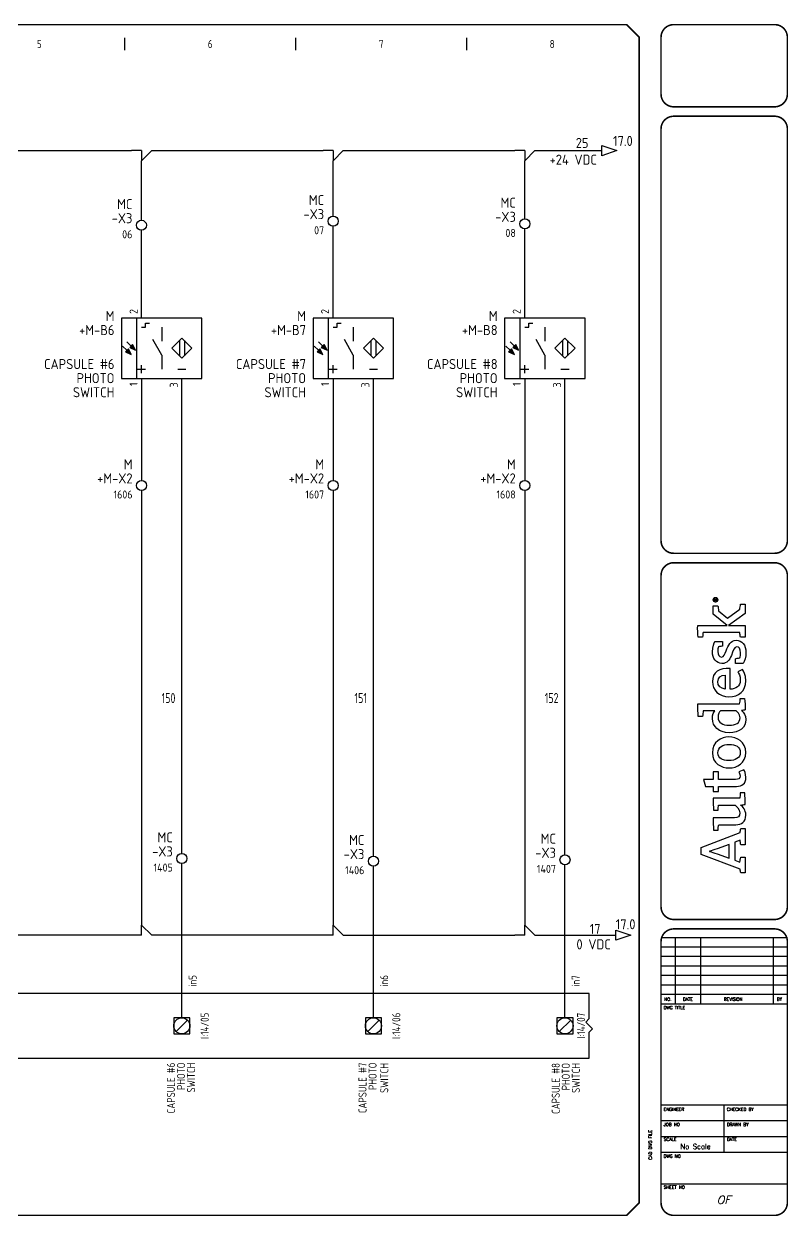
# Model space of a CAD drawing. Header units: millimetres. Extents: x 0 to 840, y 0 to 593.
# Drawn here: x 460 to 840, y 0 to 593 of the extents above; entities that cross this region are included whole.
import ezdxf
from ezdxf.enums import TextEntityAlignment as Align

# ---------------------------------------------------------------- set-up
doc = ezdxf.new("R2010")
doc.units = ezdxf.units.MM
doc.header["$LTSCALE"] = 10
doc.header["$MEASUREMENT"] = 0
for name, color, linetype in [('BLU_1.0mm^2', 5, 'Continuous'), ('BLU_1.5mm^2', 5, 'Continuous'), ('DESC', 150, 'Continuous'), ('GRN_1.0mm^2', 3, 'Continuous'), ('GRN_2.5mm^2', 3, 'Continuous'), ('GRY_0.5mm^2', 9, 'Continuous'), ('LAYER_1', 160, 'Continuous'), ('LOC', 8, 'Continuous'), ('MISC', 7, 'Continuous'), ('SYMS', 7, 'Continuous'), ('TAGS', 150, 'Continuous'), ('TERMS', 123, 'Continuous'), ('TITLE', 7, 'Continuous'), ('WIRENO', 72, 'Continuous'), ('WIREREF', 52, 'Continuous'), ('XREF', 7, 'Continuous')]:
    doc.layers.add(name, color=color, linetype=linetype)
doc.styles.add('ITALIC', font='ITALIC')
doc.styles.add('SIMPLEX', font='simplex')
doc.styles.add('WD_IEC', font='isocp2.shx', dxfattribs={"width": 0.9, "height": 4})

# ---------------------------------------------------------------- blocks, each defined once
blk = doc.blocks.new('PLCIO_3881')
at = {"layer": 'SYMS'}
for p, q in [((678.75, 16), (-16, 16)), ((678.75, 3.59), (678.75, 16)), ((472.25, 4), (472.25, -4)), ((480.25, 4), (472.25, 4)), ((472.25, 4), (472.25, -4)), ((480.25, 4), (472.25, 4)), ((473.42, -2.83), (479.08, 2.83)), ((480.25, -4), (480.25, 4)), ((480.25, -4), (480.25, 4)), ((567.5, 4), (567.5, -4)), ((575.5, 4), (567.5, 4)), ((567.5, 4), (567.5, -4)), ((575.5, 4), (567.5, 4)), ((568.67, -2.83), (574.33, 2.83)), ((575.5, -4), (575.5, 4)), ((575.5, -4), (575.5, 4)), ((662.75, 4), (662.75, -4)), ((670.75, 4), (662.75, 4)), ((662.75, 4), (662.75, -4)), ((670.75, 4), (662.75, 4)), ((663.92, -2.83), (669.58, 2.83)), ((670.75, -4), (670.75, 4)), ((670.75, -4), (670.75, 4)), ((677.05, 1.89), (678.75, 3.59)), ((680.45, -1.5), (677.05, 1.89)), ((472.25, -4), (480.25, -4)), ((472.25, -4), (480.25, -4)), ((567.5, -4), (575.5, -4)), ((567.5, -4), (575.5, -4)), ((662.75, -4), (670.75, -4)), ((662.75, -4), (670.75, -4)), ((678.75, -3.2), (680.45, -1.5)), ((678.75, -16), (678.75, -3.2)), ((-16, -16), (678.75, -16))]:
    blk.add_line(p, q, dxfattribs=at)
for centre in [(476.25, 0), (571.5, 0), (666.75, 0)]:
    blk.add_circle(centre, 4, dxfattribs=at)
at = {"layer": 'SYMS', "style": 'WD_IEC', "width": 0.9}
for tag, p in [('TERMDESC01', (1.08, 6)), ('TERMDESC02', (96.33, 6)), ('TERMDESC03', (191.58, 6)), ('TERMDESC04', (286.83, 6)), ('TERMDESC05', (382.08, 6)), ('TERMDESC06', (477.33, 6)), ('TERMDESC07', (572.58, 6)), ('TERMDESC08', (667.83, 6))]:
    blk.add_attdef(tag, text='', height=4, rotation=90, dxfattribs=at).set_placement(p, align=Align.TOP_LEFT)
at = {"layer": 'SYMS', "style": 'WD_IEC'}
for tag, width, p in [('TERM01', 0.9, (-6, 0)), ('TERM01', 0.9, (-5, 0)), ('TERM02', 0.9, (89.25, 0)), ('TERM03', 0.9, (184.5, 0)), ('TERM04', 0.9, (279.75, 0)), ('TERM05', 0.9, (375, 0)), ('TERM06', 0.9, (470.25, 0)), ('TERM07', 0.9, (565.5, 0)), ('TERM08', 0.9, (660.75, 0)), ('INST', 0.8, (-47, 0)), ('LOC', 0.8, (-42, 0)), ('MFG', 0.8, (-37, 0)), ('CAT', 0.8, (-32, 0)), ('LINE1', 0.9, (-27, 0)), ('LINE2', 0.9, (-22, 0)), ('DESC', 0.9, (-16.95, 0)), ('TAG', 0.8, (-10.29, 0))]:
    blk.add_attdef(tag, text='', height=4, rotation=90, dxfattribs=dict(at, width=width)).set_placement(p, align=Align.CENTER)
at = {"layer": 'SYMS', "style": 'WD_IEC', "width": 0.8}
for tag, p in [('TAGA01', (6, 0)), ('TAGA02', (101.25, 0)), ('TAGA03', (196.5, 0)), ('TAGA04', (291.75, 0)), ('TAGA05', (387, 0)), ('TAGA06', (482.25, 0)), ('TAGA07', (577.5, 0)), ('TAGA08', (672.75, 0))]:
    blk.add_attdef(tag, text='', height=4, rotation=90, dxfattribs=at).set_placement(p, align=Align.TOP_CENTER)
at = {"layer": 'SYMS', "style": 'WD_IEC', "width": 0.9, "flags": 1}
for tag, p in [('X2TERM01', (0, 4)), ('X2TERM02', (95.25, 4)), ('X2TERM03', (190.5, 4)), ('X2TERM04', (285.75, 4)), ('X2TERM05', (381, 4)), ('X2TERM06', (476.25, 4)), ('X2TERM07', (571.5, 4)), ('X2TERM08', (666.75, 4))]:
    blk.add_attdef(tag, text='', height=0.64, rotation=90, dxfattribs=at).set_placement(p, align=Align.RIGHT)
at = {"layer": 'SYMS', "linetype": 'Continuous', "style": 'WD_IEC', "width": 0.9, "flags": 9}
blk.add_attdef('ASSYCODE', text='', height=0.64, rotation=90, dxfattribs=at).set_placement((-34.28, -7.36), align=Align.CENTER)
at = {"layer": 'SYMS', "style": 'WD_IEC', "width": 0.9}
for tag, p in [('DESCA01', (-3, -37)), ('DESCB01', (2, -37)), ('DESCC01', (7, -37)), ('DESCD01', (12, -37)), ('DESCE01', (17, -37)), ('DESCA02', (92.25, -37)), ('DESCB02', (97.25, -37)), ('DESCC02', (102.25, -37)), ('DESCD02', (107.25, -37)), ('DESCE02', (112.25, -37)), ('DESCA03', (187.5, -37)), ('DESCB03', (192.5, -37)), ('DESCC03', (197.5, -37)), ('DESCD03', (202.5, -37)), ('DESCE03', (207.5, -37)), ('DESCA04', (282.75, -37)), ('DESCB04', (287.75, -37)), ('DESCC04', (292.75, -37)), ('DESCD04', (297.75, -37)), ('DESCE04', (302.75, -37)), ('DESCA05', (378, -37)), ('DESCB05', (383, -37)), ('DESCC05', (388, -37)), ('DESCD05', (393, -37)), ('DESCE05', (398, -37)), ('DESCA06', (473.25, -37)), ('DESCB06', (478.25, -37)), ('DESCC06', (483.25, -37)), ('DESCD06', (488.25, -37)), ('DESCE06', (493.25, -37)), ('DESCA07', (568.5, -37)), ('DESCB07', (573.5, -37)), ('DESCC07', (578.5, -37)), ('DESCD07', (583.5, -37)), ('DESCE07', (588.5, -37)), ('DESCA08', (663.75, -37)), ('DESCB08', (668.75, -37)), ('DESCC08', (673.75, -37)), ('DESCD08', (678.75, -37)), ('DESCE08', (683.75, -37))]:
    blk.add_attdef(tag, text='', height=4, rotation=90, dxfattribs=at).set_placement(p, align=Align.RIGHT)
blk = doc.blocks.new('VPX11PE3R')
for p, q in [((-1.25, 7.5), (-1.25, -7.5)), ((1, 5.25), (1, 6.25)), ((1, 6.25), (2, 6.25)), ((0, 5.25), (1, 5.25)), ((5, 5.25), (5, 1.75)), ((-3.66, -0.53), (-4.72, 0.53)), ((-2.59, 0.53), (-3.66, 1.59)), ((-2.24, 0.88), (-2.95, 0.18)), ((-2.95, 0.18), (-1.53, -0.53)), ((-1.53, -0.53), (-2.24, 0.88)), ((5, -1.75), (2.81, 2.19)), ((9.38, 1.87), (9.38, -1.88)), ((10.62, 1.87), (10.62, -1.88)), ((-3.3, -0.18), (-4.01, -0.88)), ((-4.01, -0.88), (-2.59, -1.59)), ((-2.59, -1.59), (-3.3, -0.18)), ((5, -1.75), (5, -5.25)), ((-1, -5.25), (1, -5.25)), ((0, -6.25), (0, -4.25)), ((9, -5.25), (11, -5.25))]:
    blk.add_line(p, q)
for points in [[(-5, -7.5), (15, -7.5), (15, 7.5), (-5, 7.5)], [(10, 2.5), (12.5, 0), (10, -2.5), (7.5, 0)]]:
    blk.add_lwpolyline(points, close=True)
for points in [[(-2.24, 0.88), (-2.95, 0.18), (-1.53, -0.53)], [(-3.3, -0.18), (-4.01, -0.88), (-2.59, -1.59)]]:
    blk.add_solid(points)
at = {"style": 'WD_IEC'}
blk.add_attdef('TERM02', (-1, 8.5), '', height=2, rotation=90, dxfattribs=at)
for tag, p in [('INST', (-6.75, 10.25)), ('LOC', (-6.75, 6.75)), ('TAG1', (-6.75, 3.25)), ('DESC1', (-6.75, -5.2)), ('DESC2', (-6.75, -8.7)), ('DESC3', (-6.75, -12.2))]:
    blk.add_attdef(tag, text='', height=2.5, dxfattribs=at).set_placement(p, align=Align.RIGHT)
at = {"style": 'WD_IEC', "flags": 1}
for tag, p, height in [('X2TERM02', (0, 7.5), 0.32), ('MFG', (17.75, 6.5), 1.5), ('CAT', (17.75, 4), 1.5), ('ASSYCODE', (16, -4), 1), ('FAMILY', (16, -5.5), 1), ('X8TERM01', (0, -7.5), 0.32), ('X8TERM03', (10, -7.5), 0.32), ('CATDESC', (16, -7), 1)]:
    blk.add_attdef(tag, p, '', height=height, dxfattribs=at)
at = {"lineweight": 15, "style": 'WD_IEC'}
blk.add_attdef('XREF', text='', height=2.5, dxfattribs=at).set_placement((-6.75, -1.35), align=Align.RIGHT)
at = {"style": 'WD_IEC'}
for tag, p in [('TERM01', (-1, -8.5)), ('TERM03', (9, -8.5))]:
    blk.add_attdef(tag, text='', height=2, rotation=90, dxfattribs=at).set_placement(p, align=Align.RIGHT)
blk = doc.blocks.new('AI9-BLK2')
at = {"layer": 'LAYER_1', "color": 7}
blk.add_circle((0, 0), 2.03, dxfattribs=at)
blk.add_open_spline([(1.7, 0), (1.7, -1), (1, -1.8), (0, -1.8), (-1, -1.8), (-1.7, -1), (-1.7, 0), (-1.7, 1), (-1, 1.8), (0, 1.8), (1, 1.8), (1.7, 1), (1.7, 0)], degree=3, knots=[0, 0, 0, 0, 1, 1, 1, 2, 2, 2, 3, 3, 3, 4, 4, 4, 4], dxfattribs=at)
blk = doc.blocks.new('AI9-BLK1')
at = {"layer": 'LAYER_1', "color": 7}
for points, knots in [([(0.7, -1.1), (0.7, -1.1), (0.2, -0.4), (0.2, -0.4), (0.1, -0.2), (0, -0.2), (-0.1, -0.1), (0.3, 0), (0.5, 0.2), (0.5, 0.5), (0.5, 0.8), (0.3, 1.1), (-0.2, 1.1), (-0.2, 1.1), (-0.8, 1.1), (-0.8, 1.1), (-0.8, 1.1), (-0.8, -1.1), (-0.8, -1.1), (-0.8, -1.1), (-0.5, -1.1), (-0.5, -1.1), (-0.5, -1.1), (-0.5, -0.1), (-0.5, -0.1), (-0.4, -0.1), (-0.3, -0.2), (-0.2, -0.3), (-0.2, -0.3), (0.3, -1.1), (0.3, -1.1), (0.3, -1.1), (0.7, -1.1), (0.7, -1.1)], [0, 0, 0, 0, 1, 1, 1, 2, 2, 2, 3, 3, 3, 4, 4, 4, 5, 5, 5, 6, 6, 6, 7, 7, 7, 8, 8, 8, 9, 9, 9, 10, 10, 10, 11, 11, 11, 11]), ([(0.2, 0.5), (0.2, 0.2), (-0.1, 0.1), (-0.3, 0.1), (-0.3, 0.1), (-0.5, 0.1), (-0.5, 0.1), (-0.5, 0.1), (-0.5, 0.8), (-0.5, 0.8), (-0.5, 0.8), (-0.2, 0.8), (-0.2, 0.8), (0.1, 0.8), (0.2, 0.7), (0.2, 0.5)], [0, 0, 0, 0, 1, 1, 1, 2, 2, 2, 3, 3, 3, 4, 4, 4, 5, 5, 5, 5])]:
    blk.add_open_spline(points, degree=3, knots=knots, dxfattribs=at)
blk = doc.blocks.new('LOGO')
for points, knots in [([(35.2, 4.3), (35.2, 4.3), (22.1, 38.1), (22.1, 38.1), (22.1, 38.1), (16.1, 38.1), (16.1, 38.1), (16.1, 38.1), (3.2, 4.3), (3.2, 4.3), (2.2, 4.2), (0.9, 4), (0, 3.7), (0, 3.7), (0, 0), (0, 0), (0, 0), (13.7, 0), (13.7, 0), (13.7, 0), (13.7, 3.7), (13.7, 3.7), (12.4, 4), (10.9, 4.3), (9.5, 4.4), (9.5, 4.4), (11.1, 8.8), (11.1, 8.8), (11.1, 8.8), (26.8, 8.8), (26.8, 8.8), (26.8, 8.8), (28.4, 4.3), (28.4, 4.3), (27, 4.2), (25.8, 4), (24.5, 3.7), (24.5, 3.7), (24.5, 0), (24.5, 0), (24.5, 0), (38.7, 0), (38.7, 0), (38.7, 0), (38.7, 3.7), (38.7, 3.7), (37.9, 3.9), (36, 4.3), (35.2, 4.3)], [0, 0, 0, 0, 1, 1, 1, 2, 2, 2, 3, 3, 3, 4, 4, 4, 5, 5, 5, 6, 6, 6, 7, 7, 7, 8, 8, 8, 9, 9, 9, 10, 10, 10, 11, 11, 11, 12, 12, 12, 13, 13, 13, 14, 14, 14, 15, 15, 15, 16, 16, 16, 16]), ([(70.8, 23.1), (70.8, 23.1), (70.8, 27.7), (70.8, 27.7), (70.8, 27.7), (75.3, 27.7), (75.3, 27.7), (75.3, 27.7), (75.3, 34.3), (75.3, 34.3), (75.3, 34.3), (81.3, 36.2), (81.3, 36.2), (81.3, 36.2), (81.3, 27.7), (81.3, 27.7), (81.3, 27.7), (88, 27.7), (88, 27.7), (88, 27.7), (88, 23.1), (88, 23.1), (88, 23.1), (81.3, 23.1), (81.3, 23.1), (81.3, 23.1), (81.3, 8.4), (81.3, 8.4), (81.3, 5.6), (82.1, 4.3), (84.3, 4.3), (86, 4.3), (87.5, 5.1), (88, 5.5), (88, 5.5), (89.7, 0.9), (89.7, 0.9), (88.7, 0.3), (86.5, -0.7), (83.2, -0.7), (77.6, -0.7), (75.3, 2.4), (75.3, 7.4), (75.3, 7.4), (75.3, 23.1), (75.3, 23.1), (75.3, 23.1), (70.8, 23.1), (70.8, 23.1)], [0, 0, 0, 0, 1, 1, 1, 2, 2, 2, 3, 3, 3, 4, 4, 4, 5, 5, 5, 6, 6, 6, 7, 7, 7, 8, 8, 8, 9, 9, 9, 10, 10, 10, 11, 11, 11, 12, 12, 12, 13, 13, 13, 14, 14, 14, 15, 15, 15, 16, 16, 16, 16]), ([(147.1, 4.7), (147.1, 5.4), (147, 6.1), (147, 6.9), (147, 6.9), (147, 41.1), (147, 41.1), (143.4, 41.2), (139.3, 41), (136.1, 40.7), (136.1, 40.7), (136.1, 37), (136.1, 37), (137.7, 36.8), (139.6, 36.6), (141, 36.4), (141, 36.4), (141, 36.4), (141, 36.4), (141, 36.4), (141, 26.2), (141, 26.2), (140, 27.1), (138, 28.4), (134.3, 28.4), (127.3, 28.4), (122, 22.6), (122, 13.8), (122, 4.5), (126.6, -0.7), (133.4, -0.7), (137.1, -0.7), (139.6, 1.1), (141.3, 3.1), (141.3, 2.1), (141.6, 0.6), (141.8, 0), (145.2, -0.2), (148.7, 0.1), (151.7, 0.4), (151.7, 0.4), (151.7, 4.1), (151.7, 4.1), (150.2, 4.2), (148.4, 4.5), (147.1, 4.7)], [0, 0, 0, 0, 1, 1, 1, 2, 2, 2, 3, 3, 3, 4, 4, 4, 5, 5, 5, 6, 6, 6, 7, 7, 7, 8, 8, 8, 9, 9, 9, 10, 10, 10, 11, 11, 11, 12, 12, 12, 13, 13, 13, 14, 14, 14, 15, 15, 15, 15]), ([(229.4, 4.6), (229.4, 4.6), (221.5, 15.2), (221.5, 15.2), (221.5, 15.2), (228, 23), (228, 23), (229.4, 23.1), (231.3, 23.3), (232.4, 23.6), (232.4, 23.6), (232.4, 27.7), (232.4, 27.7), (232.4, 27.7), (225, 27.7), (225, 27.7), (225, 27.7), (215.2, 15.6), (215.2, 15.6), (215.2, 15.6), (215.2, 41.2), (215.2, 41.2), (211.8, 41.3), (208.2, 41.2), (205.1, 40.9), (205.1, 40.9), (205.1, 36.9), (205.1, 36.9), (206.5, 36.8), (208, 36.6), (209.1, 36.5), (209.1, 36.5), (209.1, 4.5), (209.1, 4.5), (207.8, 4.4), (206.3, 4.2), (205.1, 4), (205.1, 4), (205.1, 0), (205.1, 0), (205.1, 0), (215.2, 0), (215.2, 0), (215.2, 0), (215.2, 14.5), (215.2, 14.5), (215.2, 14.5), (225.6, 0), (225.6, 0), (225.6, 0), (233.7, 0), (233.7, 0), (233.7, 0), (233.7, 3.8), (233.7, 3.8), (232.2, 4.2), (230.6, 4.4), (229.4, 4.6)], [0, 0, 0, 0, 1, 1, 1, 2, 2, 2, 3, 3, 3, 4, 4, 4, 5, 5, 5, 6, 6, 6, 7, 7, 7, 8, 8, 8, 9, 9, 9, 10, 10, 10, 11, 11, 11, 12, 12, 12, 13, 13, 13, 14, 14, 14, 15, 15, 15, 16, 16, 16, 17, 17, 17, 18, 18, 18, 19, 19, 19, 19]), ([(12.8, 13.8), (12.8, 13.8), (16.6, 24.3), (16.6, 24.3), (17.8, 27.5), (18.2, 28.8), (18.8, 30.9), (18.8, 30.9), (18.9, 30.9), (18.9, 30.9), (19.6, 28.9), (20, 27.5), (21.1, 24.3), (21.1, 24.3), (24.9, 13.8), (24.9, 13.8), (24.9, 13.8), (12.8, 13.8), (12.8, 13.8)], [0, 0, 0, 0, 1, 1, 1, 2, 2, 2, 3, 3, 3, 4, 4, 4, 5, 5, 5, 6, 6, 6, 6]), ([(59.7, -0.1), (59.5, 0.6), (59.2, 2.6), (59.1, 3.8), (57.8, 2), (54.9, -0.7), (50.2, -0.7), (44.2, -0.7), (42, 3.1), (42, 8.1), (42, 8.1), (42, 22.9), (42, 22.9), (40.6, 23.2), (38.8, 23.4), (37.3, 23.5), (37.3, 23.5), (37.3, 27.3), (37.3, 27.3), (40.3, 27.6), (44.4, 27.8), (48, 27.6), (48, 27.6), (48, 9.3), (48, 9.3), (48, 6.2), (49.1, 4.5), (52.3, 4.5), (55.8, 4.5), (58.4, 7.9), (59, 8.6), (59, 8.6), (59, 23), (59, 23), (57.8, 23.2), (56, 23.4), (54.6, 23.5), (54.6, 23.5), (54.6, 27.3), (54.6, 27.3), (57.6, 27.7), (61.5, 27.8), (65, 27.7), (65, 27.7), (65, 4.6), (65, 4.6), (66.3, 4.4), (68.1, 4.2), (69.6, 4.1), (69.6, 4.1), (69.6, 0.3), (69.6, 0.3), (66.7, 0), (63, -0.2), (59.7, -0.1)], [0, 0, 0, 0, 1, 1, 1, 2, 2, 2, 3, 3, 3, 4, 4, 4, 5, 5, 5, 6, 6, 6, 7, 7, 7, 8, 8, 8, 9, 9, 9, 10, 10, 10, 11, 11, 11, 12, 12, 12, 13, 13, 13, 14, 14, 14, 15, 15, 15, 16, 16, 16, 17, 17, 17, 18, 18, 18, 18]), ([(104.8, -0.7), (95.2, -0.7), (91.4, 7), (91.4, 13.8), (91.4, 20.6), (95.1, 28.4), (104.6, 28.4), (114.1, 28.4), (118.3, 20.8), (118.3, 14), (118.3, 7.2), (114.2, -0.7), (104.8, -0.7)], [0, 0, 0, 0, 1, 1, 1, 2, 2, 2, 3, 3, 3, 4, 4, 4, 4]), ([(104.5, 23.6), (99.6, 23.6), (97.8, 19.5), (97.8, 14), (97.8, 8.5), (99.9, 4.1), (104.8, 4.1), (109.8, 4.1), (111.8, 8.2), (111.8, 13.8), (111.8, 19.3), (109.5, 23.6), (104.5, 23.6)], [0, 0, 0, 0, 1, 1, 1, 2, 2, 2, 3, 3, 3, 4, 4, 4, 4]), ([(141, 7.6), (140.3, 6.7), (138.2, 4.3), (135, 4.3), (130.5, 4.3), (128.5, 8.1), (128.5, 13.8), (128.5, 19.6), (130.9, 23.5), (135.4, 23.5), (138.3, 23.5), (139.9, 22.3), (141, 21.3), (141, 21.3), (141, 7.6), (141, 7.6)], [0, 0, 0, 0, 1, 1, 1, 2, 2, 2, 3, 3, 3, 4, 4, 4, 5, 5, 5, 5]), ([(167.6, 4.1), (171.4, 4.1), (173.8, 5.5), (175, 6.2), (175, 6.2), (177.1, 2.1), (177.1, 2.1), (175.5, 1.1), (172.6, -0.7), (167.2, -0.7), (158.2, -0.7), (153.3, 5.5), (153.3, 14), (153.3, 22.5), (158.9, 28.4), (166.4, 28.4), (174.6, 28.4), (178.7, 22.5), (177.9, 12.9), (177.9, 12.9), (159.8, 12.9), (159.8, 12.9), (160, 7.9), (162.3, 4.1), (167.6, 4.1)], [0, 0, 0, 0, 1, 1, 1, 2, 2, 2, 3, 3, 3, 4, 4, 4, 5, 5, 5, 6, 6, 6, 7, 7, 7, 8, 8, 8, 8]), ([(172, 17.3), (171.9, 20.8), (170.4, 23.7), (166.3, 23.7), (162.6, 23.7), (160.6, 21.2), (159.9, 17.3), (159.9, 17.3), (172, 17.3), (172, 17.3)], [0, 0, 0, 0, 1, 1, 1, 2, 2, 2, 3, 3, 3, 3]), ([(193.3, 16.4), (190.2, 17.6), (187.8, 18.3), (187.8, 20.5), (187.8, 22.6), (189.9, 23.7), (192.6, 23.7), (194.1, 23.7), (195.6, 23.5), (196.8, 23.1), (196.9, 21.9), (197.1, 20.1), (197.3, 19.6), (197.3, 19.6), (201.3, 19.6), (201.3, 19.6), (201.3, 19.6), (201.3, 26.1), (201.3, 26.1), (200.2, 26.8), (197.1, 28.4), (192.4, 28.4), (186.5, 28.4), (182.2, 25), (182.2, 20.1), (182.2, 15.7), (184.9, 13.4), (189.1, 11.9), (193.4, 10.4), (196.7, 9.3), (196.7, 7.2), (196.7, 5.1), (195, 3.9), (191.4, 3.9), (189.9, 3.9), (188.1, 4.1), (187, 4.6), (186.9, 5.9), (186.6, 7.8), (186.3, 8.4), (186.3, 8.4), (182.3, 8.4), (182.3, 8.4), (182.3, 8.4), (182.3, 1.6), (182.3, 1.6), (182.3, 1.6), (182.3, 1.6), (182.3, 1.6), (184.1, 0.5), (187.5, -0.8), (191.8, -0.8), (198.3, -0.8), (202.4, 2.6), (202.4, 7.8), (202.4, 12.5), (197.8, 14.6), (193.3, 16.4)], [0, 0, 0, 0, 1, 1, 1, 2, 2, 2, 3, 3, 3, 4, 4, 4, 5, 5, 5, 6, 6, 6, 7, 7, 7, 8, 8, 8, 9, 9, 9, 10, 10, 10, 11, 11, 11, 12, 12, 12, 13, 13, 13, 14, 14, 14, 15, 15, 15, 16, 16, 16, 17, 17, 17, 18, 18, 18, 19, 19, 19, 19])]:
    blk.add_open_spline(points, degree=3, knots=knots)
for name, p in [('AI9-BLK2', (237.6, 25.7)), ('AI9-BLK1', (237.8, 25.7))]:
    blk.add_blockref(name, p)
blk = doc.blocks.new('acade_title')
at = {"layer": 'SYMS'}
for p, q in [((510, 580), (510, 586)), ((595, 580), (595, 586)), ((680, 580), (680, 586))]:
    blk.add_line(p, q, dxfattribs=at)
at = {"layer": 'TITLE'}
for p, q in [((765.79, 586.36), (765.79, 551.29)), ((776.63, 138.97), (839.44, 138.97)), ((783.7, 138.97), (783.7, 106)), ((796.26, 138.97), (796.26, 106)), ((832.38, 138.97), (832.38, 106)), ((776.63, 134.26), (839.44, 134.26)), ((776.63, 129.55), (839.44, 129.55)), ((776.63, 124.84), (839.44, 124.84)), ((776.63, 120.13), (839.44, 120.13)), ((776.63, 115.42), (839.44, 115.42)), ((776.63, 110.71), (839.44, 110.71)), ((776.63, 106), (839.44, 106)), ((765.79, 7.07), (765.79, 55.62)), ((776.63, 55.75), (839.44, 55.75)), ((808.04, 32.19), (808.04, 55.75)), ((776.63, 47.89), (839.44, 47.89)), ((776.63, 40.04), (839.44, 40.04)), ((776.63, 32.19), (839.44, 32.19)), ((776.63, 16.49), (839.44, 16.49))]:
    blk.add_line(p, q, dxfattribs=at)
at = {"layer": 'TITLE', "const_width": 0.784}
blk.add_lwpolyline([(765.79, 7.07), (765.79, 586.36), (759.5, 592.64), (7.07, 592.64), (0.79, 586.36), (0.79, 7.07), (7.07, 0.79), (759.5, 0.79)], close=True, dxfattribs=at)
for points in [[(782.91, 592.64, 0.414214), (776.63, 586.36, 0.414214)], [(839.44, 586.36, 0.414214), (833.16, 592.64, 0.414214)], [(776.63, 558.09, 0.414214), (782.91, 551.81, 0.414214)], [(833.16, 551.81, 0.414214), (839.44, 558.09, 0.414214)], [(782.91, 547.1, 0.414214), (776.63, 540.82, 0.414214)], [(839.44, 540.82, 0.414214), (833.16, 547.1, 0.414214)], [(776.63, 336.15, 0.414214), (782.91, 329.87, 0.414214)], [(833.16, 329.87, 0.414214), (839.44, 336.15, 0.414214)], [(782.91, 325.16, 0.414214), (776.63, 318.88, 0.414214)], [(839.44, 318.88, 0.414214), (833.16, 325.16, 0.414214)], [(776.63, 154.15, 0.414214), (782.91, 147.87, 0.414214)], [(833.16, 147.87, 0.414214), (839.44, 154.15, 0.414214)], [(782.91, 143.16, 0.414214), (776.63, 136.88, 0.414214)], [(839.44, 136.88, 0.414214), (833.16, 143.16, 0.414214)], [(776.63, 7.07, 0.414214), (782.91, 0.79, 0.414214)], [(833.16, 0.79, 0.414214), (839.44, 7.07, 0.414214)]]:
    blk.add_lwpolyline(points, format="xyb", dxfattribs=at)
for points in [[(833.16, 592.64), (782.91, 592.64)], [(776.63, 586.36), (776.63, 558.09)], [(839.44, 586.36), (839.44, 558.09)], [(833.16, 551.81), (782.91, 551.81)], [(833.16, 547.1), (782.91, 547.1)], [(776.63, 540.82), (776.63, 336.15)], [(839.44, 540.82), (839.44, 336.15)], [(782.91, 329.87), (833.16, 329.87)], [(782.91, 325.16), (833.16, 325.16)], [(782.91, 147.87), (833.16, 147.87)], [(782.91, 143.16), (833.16, 143.16)], [(776.63, 136.88), (776.63, 7.07)], [(839.44, 136.88), (839.44, 7.07)], [(782.91, 0.79), (833.16, 0.79)]]:
    blk.add_lwpolyline(points, dxfattribs=at)
at = {"layer": 'TITLE', "color": 7, "const_width": 0.784}
for points in [[(776.63, 318.88), (776.63, 154.15)], [(839.44, 318.88), (839.44, 154.15)]]:
    blk.add_lwpolyline(points, dxfattribs=at)
at = {"xscale": 0.571500000000015, "yscale": 0.571500000000015, "zscale": 0.571500000000015, "rotation": 90}
blk.add_blockref('LOGO', (818.39, 170.97), dxfattribs=at)
at = {"layer": 'SYMS', "style": 'WD_IEC', "width": 0.9}
for s, p in [('5', (467.5, 581)), ('6', (552.5, 581)), ('7', (637.5, 581)), ('8', (722.5, 581))]:
    blk.add_text(s, height=4, dxfattribs=at).set_placement(p, align=Align.CENTER)
at = {"layer": 'TITLE', "color": 1}
for s, height, style, p in [('NO.', 1.57, 'SIMPLEX', (780.03, 108.22)), ('DATE', 1.57, 'SIMPLEX', (789.98, 108.22)), ('REVISION', 1.57, 'SIMPLEX', (812.49, 108.22)), ('BY', 1.57, 'SIMPLEX', (835.52, 108.22)), ('OF', 4, 'ITALIC', (807.77, 8.51))]:
    blk.add_text(s, height=height, dxfattribs=dict(at, style=style)).set_placement(p, align=Align.MIDDLE)
at = {"layer": 'TITLE', "color": 1, "style": 'SIMPLEX'}
for s, p in [('DWG TITLE', (777.94, 103.25)), ('ENGINEER', (777.94, 52.74)), ('CHECKED BY', (809.35, 52.74)), ('JOB NO', (777.94, 45.15)), ('DRAWN BY', (809.35, 45.15)), ('SCALE', (777.94, 37.82)), ('DATE', (809.35, 37.82)), ('DWG NO', (777.94, 29.44)), ('SHEET NO', (777.94, 14))]:
    blk.add_text(s, height=1.57, dxfattribs=at).set_placement(p)
blk.add_text('CAD DWG FILE', height=1.5703, rotation=90, dxfattribs=at).set_placement((772.05, 28.4))
at = {"layer": 'TITLE', "color": 1, "style": 'ITALIC'}
for tag, height, p in [('TITLE#1', 3, (806.47, 85.58)), ('TITLE#2', 3, (806.47, 80.5)), ('TITLE#3', 3, (806.47, 75.41)), ('TITLE#4', 3, (806.47, 70.33)), ('DWG#', 4, (806.47, 20.76))]:
    blk.add_attdef(tag, text='', height=height, dxfattribs=at).set_placement(p, align=Align.CENTER)
at = {"layer": 'TITLE', "color": 1, "style": 'SIMPLEX'}
blk.add_attdef('CAD#', (772.63, 49.19), '', height=2.5, rotation=90, dxfattribs=at)
at = {"layer": 'TITLE', "color": 1}
for tag, p, height, style in [('ENGINEER', (783.37, 49.19), 2.5, 'ITALIC'), ('CHKDBY', (813.2, 49.2), 2.5, 'ITALIC'), ('JOB#', (789.06, 41.3), 2.5, 'SIMPLEX'), ('DRAWNBY', (814.95, 41.3), 2.5, 'ITALIC'), ('SCALE', (786.29, 33.76), 2.5, 'SIMPLEX'), ('DATE', (812.8, 33.76), 2.5, 'SIMPLEX'), ('SHTS', (815.9, 6.29), 4, 'ITALIC')]:
    blk.add_attdef(tag, p, '', height=height, dxfattribs=dict(at, style=style))
at = {"layer": 'TITLE', "color": 1, "style": 'ITALIC'}
blk.add_attdef('SH#', text='', height=4, dxfattribs=at).set_placement((799.54, 6.29), align=Align.RIGHT)
at = {"layer": 'TITLE', "color": 7, "flags": 9}
blk.add_attdef('WD_TB', (782.91, 0.79), '', height=3.14, dxfattribs=at)
blk = doc.blocks.new('HA1S1')
blk.add_lwpolyline([(0, 1.25), (3.75, 0), (0, -1.25)], close=True)
at = {"style": 'WD_IEC'}
for tag, height, flags, p in [('WIRENO', 2.5, 8, (-1.25, 1)), ('SIGCODE', 1, 1, (5, 1.8))]:
    blk.add_attdef(tag, text='', height=height, dxfattribs=dict(at, flags=flags)).set_placement(p, align=Align.RIGHT)
at = {"style": 'WD_IEC', "flags": 1}
blk.add_attdef('X4TERM01', (0, 0), '', height=0.32, dxfattribs=at)
at = {"style": 'WD_IEC'}
blk.add_attdef('XREF', text='', height=2.5, dxfattribs=at).set_placement((5, 0), align=Align.MIDDLE_LEFT)
blk.add_attdef('DESC1', text='', height=2.5, dxfattribs=at).set_placement((-1.25, -1), align=Align.TOP_RIGHT)
blk = doc.blocks.new('VT0002')
blk.add_circle((0, 0), 1.25)
at = {"style": 'WD_IEC'}
for tag, p in [('INST', (-2.25, 6.5)), ('LOC', (-2.25, 3.5)), ('DESC1', (-2.25, -6.25)), ('DESC2', (-2.25, -9.25)), ('DESC3', (-2.25, -12.25))]:
    blk.add_attdef(tag, text='', height=2.5, dxfattribs=at).set_placement(p, align=Align.RIGHT)
at = {"style": 'WD_IEC', "flags": 1}
for tag, p, height in [('ASSYCODE', (2.75, 10.75), 1), ('CATDESC', (2.75, 9.25), 1), ('MFG', (2.75, 7.25), 1.5), ('CAT', (2.75, 4.75), 1.5), ('X4PIN01', (-1.25, 1), 0.25), ('X4TERM01', (-1.25, 0), 0.25), ('X4TERMDESC01', (-1.25, 0.5), 0.4), ('STRIPSEQ', (0, 0), 0.025), ('X2PIN01', (0, 2.25), 0.25), ('X2TERM01', (0, 1.25), 0.25), ('X8PIN01', (0, -0.25), 0.25), ('X2TERMDESC01', (0, 1.75), 0.4), ('X1PIN01', (1.25, 1), 0.25), ('X1TERM01', (1.25, 0), 0.25), ('X1TERMDESC01', (1.25, 0.5), 0.4), ('LINKTERM', (0, -0.04), 0.025), ('X8TERM01', (0, -1.25), 0.25), ('X8TERMDESC01', (0, -0.75), 0.4)]:
    blk.add_attdef(tag, p, '', height=height, dxfattribs=at)
at = {"style": 'WD_IEC', "flags": 8}
for tag, height, p in [('TAGSTRIP', 2.5, (-2.25, 0.5)), ('TERM01', 2, (-2.25, -3.25))]:
    blk.add_attdef(tag, text='', height=height, dxfattribs=at).set_placement(p, align=Align.RIGHT)
blk = doc.blocks.new('WD_WNV')
at = {"linetype": 'Continuous', "style": 'WD_IEC', "width": 0.8}
blk.add_attdef('WIRENO', text='', height=2.5, dxfattribs=at).set_placement((-1.6, 0), align=Align.MIDDLE_RIGHT)
at = {"style": 'WD_IEC', "flags": 1}
for tag, p in [('W08USER', (-1, 0.375)), ('W04USER', (-1, 0.875)), ('W05USER', (-1, 0.75)), ('W09USER', (-1, 0.25)), ('W03USER', (-1, 1)), ('W06USER', (-1, 0.625)), ('W07USER', (-1, 0.5)), ('W02USER', (-1, 1.125)), ('W01USER', (-1, 1.25)), ('W10USER', (-1, 0.125))]:
    blk.add_attdef(tag, text='', height=0.08, dxfattribs=at).set_placement(p, align=Align.CENTER)
blk = doc.blocks.new('HT0_184')
for p, q in [((0, 0), (-2.5, 0)), ((0, 0), (0, -2.5)), ((0, -2.5), (2.5, 0))]:
    blk.add_line(p, q)
at = {"style": 'WD_IEC', "flags": 1}
for tag, p in [('X4TERM01', (-2.5, 0)), ('X1TERM01', (2.5, 0)), ('X8TERM01', (0, -2.5)), ('WDWSEQ', (1.53, -1.26))]:
    blk.add_attdef(tag, p, '', height=0.4, dxfattribs=at)
blk = doc.blocks.new('HT0_124')
for p, q in [((0, 0), (-2.5, 0)), ((0, 0), (0, 2.5)), ((0, 2.5), (2.5, 0))]:
    blk.add_line(p, q)
at = {"style": 'WD_IEC', "flags": 1}
for tag, p in [('X4TERM01', (-2.5, 0)), ('X2TERM01', (0, 2.5)), ('WDWSEQ', (1.6, 1.48)), ('X1TERM01', (2.5, 0))]:
    blk.add_attdef(tag, p, '', height=0.4, dxfattribs=at)

msp = doc.modelspace()

# ---------------------------------------------------------------- linework, layer by layer
at = {"layer": 'BLU_1.0mm^2', "ltscale": 4}
for p, q in [((428.04, 530), (513.38, 530)), ((523.38, 530), (608.62, 530)), ((618.62, 530), (703.88, 530)), ((713.88, 530), (747.23, 530)), ((518.28, 495.43), (518.38, 525)), ((613.62, 497.43), (613.62, 525)), ((708.94, 496.1), (708.88, 525)), ((613.62, 446.82), (613.62, 492.43)), ((518.38, 446.82), (518.28, 490.43)), ((708.88, 446.82), (708.94, 491.1)), ((518.38, 416.82), (518.38, 366.09)), ((613.62, 416.82), (613.62, 366.09)), ((708.88, 416.82), (708.88, 366.09))]:
    msp.add_line(p, q, dxfattribs=at)
at = {"layer": 'BLU_1.5mm^2', "ltscale": 4}
for p, q in [((538.38, 180.67), (538.38, 416.82)), ((633.62, 179.34), (633.62, 416.82)), ((728.88, 180.01), (728.88, 416.82))]:
    msp.add_line(p, q, dxfattribs=at)
at = {"layer": 'GRN_1.0mm^2', "ltscale": 4}
for p, q in [((518.38, 361.09), (518.38, 145)), ((613.62, 361.09), (613.62, 145)), ((708.88, 361.09), (708.88, 145))]:
    msp.add_line(p, q, dxfattribs=at)
at = {"layer": 'GRN_2.5mm^2', "ltscale": 4}
for p, q in [((513.38, 140), (428.02, 140)), ((608.62, 140), (523.38, 140)), ((618.62, 140), (703.88, 140)), ((713.88, 140), (754.14, 140))]:
    msp.add_line(p, q, dxfattribs=at)
at = {"layer": 'GRY_0.5mm^2'}
for p, q in [((538.38, 99), (538.38, 175.67)), ((633.62, 99), (633.62, 174.34)), ((728.88, 99), (728.88, 175.01))]:
    msp.add_line(p, q, dxfattribs=at)

# ---------------------------------------------------------------- block references
at = {"ltscale": 4}
ref = msp.add_blockref('acade_title', (0, 0), dxfattribs=at)
ref.add_attrib('SCALE', 'No Scale', (786.29, 33.76), dxfattribs={"layer": 'MISC', "color": 1, "height": 2.5, "style": 'SIMPLEX'})
at = {"layer": 'BLU_1.0mm^2', "ltscale": 4, "xscale": 2, "yscale": 2, "zscale": 2}
for p in [(518.38, 530), (613.62, 530), (708.88, 530)]:
    msp.add_blockref('HT0_184', p, dxfattribs=at)
at = {"layer": 'GRN_2.5mm^2', "ltscale": 4, "xscale": 2, "yscale": 2, "zscale": 2}
for p in [(518.38, 140), (613.62, 140), (708.88, 140)]:
    msp.add_blockref('HT0_124', p, dxfattribs=at)
at = {"layer": 'SYMS', "ltscale": 4}
ref = msp.add_blockref('HA1S1', (747.23, 530), dxfattribs=dict(at, xscale=2, yscale=2, zscale=2))
ref.add_attrib('XREF', '17.0', dxfattribs={"layer": 'XREF', "height": 5, "style": 'WD_IEC'}).set_placement((752.77, 534.82), align=Align.MIDDLE_LEFT)
ref.add_attrib('DESC1', '+24 VDC', dxfattribs={"layer": 'DESC', "height": 5, "style": 'WD_IEC'}).set_placement((744.73, 528), align=Align.TOP_RIGHT)
ref.add_attrib('WIRENO', '25', dxfattribs={"layer": 'WIREREF', "height": 5, "style": 'WD_IEC', "flags": 8}).set_placement((740.57, 531.35), align=Align.RIGHT)
ref = msp.add_blockref('VT0002', (518.28, 492.93), dxfattribs=dict(at, xscale=2, yscale=2, zscale=2))
ref.add_attrib('TERM01', '06', dxfattribs={"layer": 'TERMS', "height": 4, "style": 'WD_IEC', "flags": 8}).set_placement((513.78, 486.43), align=Align.RIGHT)
ref.add_attrib('LOC', 'MC', dxfattribs={"layer": 'LOC', "height": 5, "style": 'WD_IEC'}).set_placement((513.78, 500.93), align=Align.RIGHT)
ref.add_attrib('TAGSTRIP', '-X3', dxfattribs={"layer": 'TAGS', "height": 5, "style": 'WD_IEC', "flags": 8}).set_placement((513.78, 493.93), align=Align.RIGHT)
ref = msp.add_blockref('VT0002', (613.62, 494.93), dxfattribs=dict(at, xscale=2, yscale=2, zscale=2))
ref.add_attrib('TERM01', '07', dxfattribs={"layer": 'TERMS', "height": 4, "style": 'WD_IEC', "flags": 8}).set_placement((609.12, 488.43), align=Align.RIGHT)
ref.add_attrib('LOC', 'MC', dxfattribs={"layer": 'LOC', "height": 5, "style": 'WD_IEC'}).set_placement((609.12, 502.93), align=Align.RIGHT)
ref.add_attrib('TAGSTRIP', '-X3', dxfattribs={"layer": 'TAGS', "height": 5, "style": 'WD_IEC', "flags": 8}).set_placement((609.12, 495.93), align=Align.RIGHT)
ref = msp.add_blockref('VT0002', (708.94, 493.6), dxfattribs=dict(at, xscale=2, yscale=2, zscale=2))
ref.add_attrib('TERM01', '08', dxfattribs={"layer": 'TERMS', "height": 4, "style": 'WD_IEC', "flags": 8}).set_placement((704.44, 487.1), align=Align.RIGHT)
ref.add_attrib('LOC', 'MC', dxfattribs={"layer": 'LOC', "height": 5, "style": 'WD_IEC'}).set_placement((704.44, 501.6), align=Align.RIGHT)
ref.add_attrib('TAGSTRIP', '-X3', dxfattribs={"layer": 'TAGS', "height": 5, "style": 'WD_IEC', "flags": 8}).set_placement((704.44, 494.6), align=Align.RIGHT)
ref = msp.add_blockref('VPX11PE3R', (518.38, 431.82), dxfattribs=dict(at, xscale=2, yscale=2, zscale=2))
ref.add_attrib('TAG1', '+M-B6', dxfattribs={"layer": 'TAGS', "height": 5, "style": 'WD_IEC'}).set_placement((504.88, 438.32), align=Align.RIGHT)
ref.add_attrib('LOC', 'M', dxfattribs={"layer": 'LOC', "height": 5, "style": 'WD_IEC'}).set_placement((504.88, 445.32), align=Align.RIGHT)
ref.add_attrib('DESC1', 'CAPSULE #6', dxfattribs={"layer": 'DESC', "height": 5, "style": 'WD_IEC'}).set_placement((504.88, 421.42), align=Align.RIGHT)
ref.add_attrib('DESC2', 'PHOTO', dxfattribs={"layer": 'DESC', "height": 5, "style": 'WD_IEC'}).set_placement((504.88, 414.42), align=Align.RIGHT)
ref.add_attrib('DESC3', 'SWITCH', dxfattribs={"layer": 'DESC', "height": 5, "style": 'WD_IEC'}).set_placement((504.88, 407.42), align=Align.RIGHT)
ref.add_attrib('TERM01', '1', dxfattribs={"layer": 'TERMS', "height": 4, "rotation": 90, "style": 'WD_IEC'}).set_placement((516.38, 414.82), align=Align.RIGHT)
ref.add_attrib('TERM02', '2', (516.38, 448.82), dxfattribs={"layer": 'TERMS', "height": 4, "rotation": 90, "style": 'WD_IEC'})
ref.add_attrib('TERM03', '3', dxfattribs={"layer": 'TERMS', "height": 4, "rotation": 90, "style": 'WD_IEC'}).set_placement((536.38, 414.82), align=Align.RIGHT)
ref = msp.add_blockref('VPX11PE3R', (613.62, 431.82), dxfattribs=dict(at, xscale=2, yscale=2, zscale=2))
ref.add_attrib('TAG1', '+M-B7', dxfattribs={"layer": 'TAGS', "height": 5, "style": 'WD_IEC'}).set_placement((600.12, 438.32), align=Align.RIGHT)
ref.add_attrib('LOC', 'M', dxfattribs={"layer": 'LOC', "height": 5, "style": 'WD_IEC'}).set_placement((600.12, 445.32), align=Align.RIGHT)
ref.add_attrib('DESC1', 'CAPSULE #7', dxfattribs={"layer": 'DESC', "height": 5, "style": 'WD_IEC'}).set_placement((600.12, 421.42), align=Align.RIGHT)
ref.add_attrib('DESC2', 'PHOTO', dxfattribs={"layer": 'DESC', "height": 5, "style": 'WD_IEC'}).set_placement((600.12, 414.42), align=Align.RIGHT)
ref.add_attrib('DESC3', 'SWITCH', dxfattribs={"layer": 'DESC', "height": 5, "style": 'WD_IEC'}).set_placement((600.12, 407.42), align=Align.RIGHT)
ref.add_attrib('TERM01', '1', dxfattribs={"layer": 'TERMS', "height": 4, "rotation": 90, "style": 'WD_IEC'}).set_placement((611.62, 414.82), align=Align.RIGHT)
ref.add_attrib('TERM02', '2', (611.62, 448.82), dxfattribs={"layer": 'TERMS', "height": 4, "rotation": 90, "style": 'WD_IEC'})
ref.add_attrib('TERM03', '3', dxfattribs={"layer": 'TERMS', "height": 4, "rotation": 90, "style": 'WD_IEC'}).set_placement((631.62, 414.82), align=Align.RIGHT)
ref = msp.add_blockref('VPX11PE3R', (708.88, 431.82), dxfattribs=dict(at, xscale=2, yscale=2, zscale=2))
ref.add_attrib('TAG1', '+M-B8', dxfattribs={"layer": 'TAGS', "height": 5, "style": 'WD_IEC'}).set_placement((695.38, 438.32), align=Align.RIGHT)
ref.add_attrib('LOC', 'M', dxfattribs={"layer": 'LOC', "height": 5, "style": 'WD_IEC'}).set_placement((695.38, 445.32), align=Align.RIGHT)
ref.add_attrib('DESC1', 'CAPSULE #8', dxfattribs={"layer": 'DESC', "height": 5, "style": 'WD_IEC'}).set_placement((695.38, 421.42), align=Align.RIGHT)
ref.add_attrib('DESC2', 'PHOTO', dxfattribs={"layer": 'DESC', "height": 5, "style": 'WD_IEC'}).set_placement((695.38, 414.42), align=Align.RIGHT)
ref.add_attrib('DESC3', 'SWITCH', dxfattribs={"layer": 'DESC', "height": 5, "style": 'WD_IEC'}).set_placement((695.38, 407.42), align=Align.RIGHT)
ref.add_attrib('TERM01', '1', dxfattribs={"layer": 'TERMS', "height": 4, "rotation": 90, "style": 'WD_IEC'}).set_placement((706.88, 414.82), align=Align.RIGHT)
ref.add_attrib('TERM02', '2', (706.88, 448.82), dxfattribs={"layer": 'TERMS', "height": 4, "rotation": 90, "style": 'WD_IEC'})
ref.add_attrib('TERM03', '3', dxfattribs={"layer": 'TERMS', "height": 4, "rotation": 90, "style": 'WD_IEC'}).set_placement((726.88, 414.82), align=Align.RIGHT)
ref = msp.add_blockref('VT0002', (518.38, 363.59), dxfattribs=dict(at, xscale=2, yscale=2, zscale=2))
ref.add_attrib('TERM01', '1606', dxfattribs={"layer": 'TERMS', "height": 4, "style": 'WD_IEC', "flags": 8}).set_placement((513.88, 357.09), align=Align.RIGHT)
ref.add_attrib('LOC', 'M', dxfattribs={"layer": 'LOC', "height": 5, "style": 'WD_IEC'}).set_placement((513.88, 371.59), align=Align.RIGHT)
ref.add_attrib('TAGSTRIP', '+M-X2', dxfattribs={"layer": 'TAGS', "height": 5, "style": 'WD_IEC', "flags": 8}).set_placement((513.88, 364.59), align=Align.RIGHT)
ref = msp.add_blockref('VT0002', (613.62, 363.59), dxfattribs=dict(at, xscale=2, yscale=2, zscale=2))
ref.add_attrib('TERM01', '1607', dxfattribs={"layer": 'TERMS', "height": 4, "style": 'WD_IEC', "flags": 8}).set_placement((609.12, 357.09), align=Align.RIGHT)
ref.add_attrib('LOC', 'M', dxfattribs={"layer": 'LOC', "height": 5, "style": 'WD_IEC'}).set_placement((609.12, 371.59), align=Align.RIGHT)
ref.add_attrib('TAGSTRIP', '+M-X2', dxfattribs={"layer": 'TAGS', "height": 5, "style": 'WD_IEC', "flags": 8}).set_placement((609.12, 364.59), align=Align.RIGHT)
ref = msp.add_blockref('VT0002', (708.88, 363.59), dxfattribs=dict(at, xscale=2, yscale=2, zscale=2))
ref.add_attrib('TERM01', '1608', dxfattribs={"layer": 'TERMS', "height": 4, "style": 'WD_IEC', "flags": 8}).set_placement((704.38, 357.09), align=Align.RIGHT)
ref.add_attrib('LOC', 'M', dxfattribs={"layer": 'LOC', "height": 5, "style": 'WD_IEC'}).set_placement((704.38, 371.59), align=Align.RIGHT)
ref.add_attrib('TAGSTRIP', '+M-X2', dxfattribs={"layer": 'TAGS', "height": 5, "style": 'WD_IEC', "flags": 8}).set_placement((704.38, 364.59), align=Align.RIGHT)
ref = msp.add_blockref('VT0002', (538.38, 178.17), dxfattribs=dict(at, xscale=2, yscale=2, zscale=2))
ref.add_attrib('TERM01', '1405', dxfattribs={"layer": 'TERMS', "height": 4, "style": 'WD_IEC', "flags": 8}).set_placement((533.88, 171.67), align=Align.RIGHT)
ref.add_attrib('LOC', 'MC', dxfattribs={"layer": 'LOC', "height": 5, "style": 'WD_IEC'}).set_placement((533.88, 186.17), align=Align.RIGHT)
ref.add_attrib('TAGSTRIP', '-X3', dxfattribs={"layer": 'TAGS', "height": 5, "style": 'WD_IEC', "flags": 8}).set_placement((533.88, 179.17), align=Align.RIGHT)
ref = msp.add_blockref('VT0002', (633.62, 176.84), dxfattribs=dict(at, xscale=2, yscale=2, zscale=2))
ref.add_attrib('TERM01', '1406', dxfattribs={"layer": 'TERMS', "height": 4, "style": 'WD_IEC', "flags": 8}).set_placement((629.12, 170.34), align=Align.RIGHT)
ref.add_attrib('LOC', 'MC', dxfattribs={"layer": 'LOC', "height": 5, "style": 'WD_IEC'}).set_placement((629.12, 184.84), align=Align.RIGHT)
ref.add_attrib('TAGSTRIP', '-X3', dxfattribs={"layer": 'TAGS', "height": 5, "style": 'WD_IEC', "flags": 8}).set_placement((629.12, 177.84), align=Align.RIGHT)
ref = msp.add_blockref('VT0002', (728.88, 177.51), dxfattribs=dict(at, xscale=2, yscale=2, zscale=2))
ref.add_attrib('TERM01', '1407', dxfattribs={"layer": 'TERMS', "height": 4, "style": 'WD_IEC', "flags": 8}).set_placement((724.38, 171.01), align=Align.RIGHT)
ref.add_attrib('LOC', 'MC', dxfattribs={"layer": 'LOC', "height": 5, "style": 'WD_IEC'}).set_placement((724.38, 185.51), align=Align.RIGHT)
ref.add_attrib('TAGSTRIP', '-X3', dxfattribs={"layer": 'TAGS', "height": 5, "style": 'WD_IEC', "flags": 8}).set_placement((724.38, 178.51), align=Align.RIGHT)
ref = msp.add_blockref('HA1S1', (754.14, 140), dxfattribs=dict(at, xscale=2, yscale=2, zscale=2))
ref.add_attrib('XREF', '17.0', dxfattribs={"layer": 'XREF', "height": 5, "style": 'WD_IEC'}).set_placement((754.13, 145.49), align=Align.MIDDLE_LEFT)
ref.add_attrib('DESC1', '0 VDC', dxfattribs={"layer": 'DESC', "height": 5, "style": 'WD_IEC'}).set_placement((751.64, 138), align=Align.TOP_RIGHT)
ref.add_attrib('WIRENO', '17', dxfattribs={"layer": 'WIREREF', "height": 5, "style": 'WD_IEC', "flags": 8}).set_placement((746.55, 140.68), align=Align.RIGHT)
at = {"layer": 'SYMS'}
ref = msp.add_blockref('PLCIO_3881', (62.12, 95), dxfattribs=at)
ref.add_attrib('TAGA06', 'I:14/05', dxfattribs={"layer": 'TAGS', "height": 4, "rotation": 90, "style": 'WD_IEC', "width": 0.9}).set_placement((547.75, 95), align=Align.TOP_CENTER)
ref.add_attrib('DESCA06', 'CAPSULE #6', dxfattribs={"layer": 'DESC', "height": 4, "rotation": 90, "style": 'WD_IEC', "width": 0.9}).set_placement((534.97, 76.7), align=Align.RIGHT)
ref.add_attrib('DESCB06', 'PHOTO', dxfattribs={"layer": 'DESC', "height": 4, "rotation": 90, "style": 'WD_IEC', "width": 0.9}).set_placement((539.97, 76.7), align=Align.RIGHT)
ref.add_attrib('TERMDESC06', 'in5', dxfattribs={"layer": 'TERMS', "height": 4, "rotation": 90, "style": 'WD_IEC', "width": 0.9}).set_placement((541.71, 114.5), align=Align.TOP_LEFT)
ref.add_attrib('DESCC06', 'SWITCH', dxfattribs={"layer": 'DESC', "height": 4, "rotation": 90, "style": 'WD_IEC', "width": 0.9}).set_placement((544.97, 76.7), align=Align.RIGHT)
ref.add_attrib('TAGA07', 'I:14/06', dxfattribs={"layer": 'TAGS', "height": 4, "rotation": 90, "style": 'WD_IEC', "width": 0.9}).set_placement((643, 95), align=Align.TOP_CENTER)
ref.add_attrib('DESCA07', 'CAPSULE #7', dxfattribs={"layer": 'DESC', "height": 4, "rotation": 90, "style": 'WD_IEC', "width": 0.9}).set_placement((630.22, 76.7), align=Align.RIGHT)
ref.add_attrib('DESCB07', 'PHOTO', dxfattribs={"layer": 'DESC', "height": 4, "rotation": 90, "style": 'WD_IEC', "width": 0.9}).set_placement((635.22, 76.7), align=Align.RIGHT)
ref.add_attrib('TERMDESC07', 'in6', dxfattribs={"layer": 'TERMS', "height": 4, "rotation": 90, "style": 'WD_IEC', "width": 0.9}).set_placement((636.96, 114.5), align=Align.TOP_LEFT)
ref.add_attrib('DESCC07', 'SWITCH', dxfattribs={"layer": 'DESC', "height": 4, "rotation": 90, "style": 'WD_IEC', "width": 0.9}).set_placement((641.03, 76.51), align=Align.RIGHT)
ref.add_attrib('TAGA08', 'I:14/07', dxfattribs={"layer": 'TAGS', "height": 4, "rotation": 90, "style": 'WD_IEC', "width": 0.9}).set_placement((734.88, 95), align=Align.TOP_CENTER)
ref.add_attrib('DESCA08', 'CAPSULE #8', dxfattribs={"layer": 'DESC', "height": 4, "rotation": 90, "style": 'WD_IEC', "width": 0.9}).set_placement((726.28, 76.51), align=Align.RIGHT)
ref.add_attrib('DESCB08', 'PHOTO', dxfattribs={"layer": 'DESC', "height": 4, "rotation": 90, "style": 'WD_IEC', "width": 0.9}).set_placement((731.28, 76.51), align=Align.RIGHT)
ref.add_attrib('TERMDESC08', 'in7', dxfattribs={"layer": 'TERMS', "height": 4, "rotation": 90, "style": 'WD_IEC', "width": 0.9}).set_placement((732.21, 114.5), align=Align.TOP_LEFT)
ref.add_attrib('DESCC08', 'SWITCH', dxfattribs={"layer": 'DESC', "height": 4, "rotation": 90, "style": 'WD_IEC', "width": 0.9}).set_placement((736.28, 76.51), align=Align.RIGHT)
at = {"layer": 'WIRENO', "ltscale": 4}
ref = msp.add_blockref('WD_WNV', (538.38, 257.91), dxfattribs=dict(at, xscale=2, yscale=2, zscale=2))
ref.add_attrib('WIRENO', '150', dxfattribs={"linetype": 'Continuous', "height": 5, "style": 'WD_IEC', "width": 0.8}).set_placement((535.18, 257.91), align=Align.MIDDLE_RIGHT)
ref = msp.add_blockref('WD_WNV', (633.62, 257.91), dxfattribs=dict(at, xscale=2, yscale=2, zscale=2))
ref.add_attrib('WIRENO', '151', dxfattribs={"linetype": 'Continuous', "height": 5, "style": 'WD_IEC', "width": 0.8}).set_placement((630.42, 257.91), align=Align.MIDDLE_RIGHT)
ref = msp.add_blockref('WD_WNV', (728.88, 257.91), dxfattribs=dict(at, xscale=2, yscale=2, zscale=2))
ref.add_attrib('WIRENO', '152', dxfattribs={"linetype": 'Continuous', "height": 5, "style": 'WD_IEC', "width": 0.8}).set_placement((725.67, 257.91), align=Align.MIDDLE_RIGHT)

doc.saveas('drawing.dxf')
